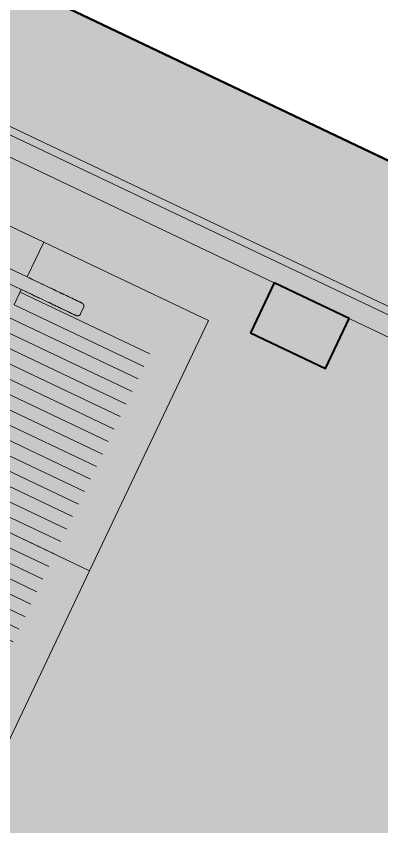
# Model space of a CAD drawing. Extents: x 11425 to 15501, y 6544 to 9114.
# Drawn here: x 11547.98 to 11550.62, y 9084.65 to 9090.51 of the extents above; entities that cross this region are included whole.
import ezdxf

# ---------------------------------------------------------------- set-up
doc = ezdxf.new("R2010")
doc.units = 0
doc.linetypes.add('DASHED2', pattern=[0.375, 0.25, -0.125])
for name, color, linetype, lineweight in [('МГТ-АМ-АР-Стены монолитные', 5, 'Continuous', 40), ('МГТ-АР-ЖД пути', 160, 'Continuous', 13), ('МГТ_АР_Окна', 150, 'Continuous', 9), ('Обобщенные модели', 7, 'Continuous', 18)]:
    doc.layers.add(name, color=color, linetype=linetype, lineweight=lineweight)

msp = doc.modelspace()

# ---------------------------------------------------------------- hatches: boundary and pattern name
at = {"transparency": 33554559}
h = msp.add_hatch(color=1, dxfattribs=at)
h.dxf.hatch_style = 1
h.paths.add_polyline_path([(11469.4433, 8969.1299), (11480.3322, 8962.4013), (11509.0411, 9009.3096), (11498.1248, 9015.9944)])
h.paths.add_polyline_path([(11511.1161, 9098.1937), (11515.024, 9106.4119), (11559.1855, 9085.4126), (11555.2776, 9077.1944)])
at = {"layer": 'Обобщенные модели', "lineweight": 9}
h = msp.add_hatch(dxfattribs=at)
h.set_pattern_fill('FP_93', color=1, scale=0.001, angle=64.56838, style=0, pattern_type=2)
h.set_pattern_definition([(154.5684, (11546.23131, 9087.58616), (0.0429434, 0.09031), [])])
h.paths.add_polyline_path([(11548.451, 9088.3762), (11548.4385, 9088.3505), (11548.435, 9088.3474), (11548.4177, 9088.3437), (11548.4059, 9088.3479), (11548.0154, 9088.5335), (11547.4815, 9087.4106), (11547.8832, 9087.2178), (11547.8897, 9087.2068), (11547.8905, 9087.1975), (11547.8901, 9087.1942), (11547.887, 9087.1901), (11547.8619, 9087.1374), (11547.8576, 9087.1338), (11547.8468, 9087.1302), (11547.841, 9087.1302), (11547.8262, 9087.136), (11547.7536, 9087.1706), (11547.5571, 9087.264), (11547.4385, 9087.3203), (11547.319, 9087.0689), (11548.2571, 9086.6229), (11548.9728, 9088.1281)], flags=0)
h = msp.add_hatch(dxfattribs=at)
h.set_pattern_fill('FP_93', color=1, scale=0.001, angle=64.56838, style=0, pattern_type=2)
h.set_pattern_definition([(154.5684, (11545.37245, 9085.77996), (0.0429434, 0.09031), [])])
h.paths.add_polyline_path([(11547.7149, 9086.8807), (11547.319, 9087.0689), (11547.1995, 9086.8176), (11547.6012, 9086.6247), (11547.6077, 9086.6138), (11547.6085, 9086.6045), (11547.6081, 9086.6011), (11547.605, 9086.5971), (11547.5796, 9086.5443), (11547.5762, 9086.5412), (11547.5589, 9086.5375), (11547.547, 9086.5417), (11547.1565, 9086.7273), (11546.6226, 9085.6044), (11547.0243, 9085.4116), (11547.0308, 9085.4006), (11547.0317, 9085.3913), (11547.0312, 9085.388), (11547.0281, 9085.3839), (11547.0031, 9085.3312), (11546.9988, 9085.3276), (11546.988, 9085.324), (11546.9821, 9085.324), (11546.9674, 9085.3299), (11546.8947, 9085.3644), (11546.6983, 9085.4578), (11546.5797, 9085.5141), (11546.462, 9085.2667), (11547.4001, 9084.8207), (11548.2571, 9086.6229)], flags=0)

# ---------------------------------------------------------------- linework, layer by layer
at = {"color": 1, "lineweight": 50}
msp.add_lwpolyline([(11511.1161, 9098.1937), (11515.024, 9106.4119), (11559.1855, 9085.4126), (11555.2776, 9077.1944)], close=True, dxfattribs=at)
at = {"layer": 'МГТ-АМ-АР-Стены монолитные', "color": 1}
msp.add_lwpolyline([(11549.6695, 9088.2212), (11550.2113, 9087.9636), (11550.3831, 9088.3248), (11549.8413, 9088.5825)], close=True, dxfattribs=at)
at = {"layer": 'МГТ-АР-ЖД пути', "color": 1, "linetype": 'DASHED2', "lineweight": 30, "ltscale": 7000}
msp.add_line((11515.024, 9106.4119), (11559.1855, 9085.4126), dxfattribs=at)
at = {"layer": 'МГТ_АР_Окна', "color": 1}
for points in [[(11533.4004, 9096.6217), (11558.7775, 9084.5546), (11558.5198, 9084.0128)], [(11536.9711, 9094.8629), (11558.7042, 9084.5286), (11558.4702, 9084.0364)], [(11536.9089, 9094.732), (11558.511, 9084.4599), (11558.3392, 9084.0987)]]:
    msp.add_lwpolyline(points, dxfattribs=at)
at = {"layer": 'Обобщенные модели', "color": 1, "lineweight": 9}
for p, q in [((11548.1779, 9088.8751), (11546.9994, 9089.4355)), ((11548.0583, 9088.6238), (11546.8799, 9089.1841)), ((11546.837, 9089.0938), (11548.0154, 9088.5335)), ((11548.1779, 9088.8751), (11548.0583, 9088.6238)), ((11548.1779, 9088.8751), (11549.3673, 9088.3096)), ((11548.0154, 9088.5335), (11547.9632, 9088.4236)), ((11548.4438, 9088.3574), (11548.4653, 9088.4026)), ((11548.5084, 9086.5034), (11549.3673, 9088.3096)), ((11548.5084, 9086.5034), (11547.319, 9087.0689)), ((11547.319, 9087.0689), (11548.5084, 9086.5034)), ((11547.6495, 9084.6972), (11548.5084, 9086.5034))]:
    msp.add_line(p, q, dxfattribs=at)
at = {"layer": 'Обобщенные модели', "color": 1, "lineweight": 9, "flags": 128}
for points in [[(11548.0583, 9088.6238), (11548.0741, 9088.6163), (11548.0899, 9088.6088), (11548.1056, 9088.6013), (11548.1213, 9088.5938), (11548.1368, 9088.5865), (11548.1523, 9088.5791), (11548.1675, 9088.5719), (11548.1826, 9088.5647), (11548.1975, 9088.5576), (11548.2122, 9088.5506), (11548.2266, 9088.5438), (11548.2408, 9088.537), (11548.2547, 9088.5304), (11548.2682, 9088.524), (11548.2814, 9088.5177), (11548.2943, 9088.5116), (11548.3068, 9088.5056), (11548.3189, 9088.4999), (11548.3305, 9088.4943), (11548.3418, 9088.489), (11548.3526, 9088.4839), (11548.3629, 9088.479), (11548.3727, 9088.4743), (11548.382, 9088.4699), (11548.3908, 9088.4657), (11548.3991, 9088.4618), (11548.4068, 9088.4581), (11548.414, 9088.4547), (11548.4206, 9088.4515), (11548.4266, 9088.4487), (11548.432, 9088.4461), (11548.4369, 9088.4438), (11548.4411, 9088.4418), (11548.4447, 9088.4401), (11548.4477, 9088.4386), (11548.4501, 9088.4375), (11548.4518, 9088.4367), (11548.4529, 9088.4361), (11548.4534, 9088.4359), (11548.4535, 9088.4359)], [(11548.4535, 9088.4359), (11548.4531, 9088.4361), (11548.4522, 9088.4365), (11548.4506, 9088.4373), (11548.4484, 9088.4383), (11548.4456, 9088.4396), (11548.4421, 9088.4413), (11548.4381, 9088.4432), (11548.4334, 9088.4454), (11548.4281, 9088.4479), (11548.4223, 9088.4507), (11548.4158, 9088.4538), (11548.4088, 9088.4571), (11548.4012, 9088.4607), (11548.3931, 9088.4646), (11548.3844, 9088.4687), (11548.3753, 9088.4731), (11548.3656, 9088.4777), (11548.3554, 9088.4825), (11548.3447, 9088.4876), (11548.3336, 9088.4929), (11548.3221, 9088.4984), (11548.3101, 9088.5041), (11548.2977, 9088.51), (11548.2849, 9088.516), (11548.2718, 9088.5223), (11548.2584, 9088.5287), (11548.2446, 9088.5352), (11548.2305, 9088.5419), (11548.2161, 9088.5488), (11548.2015, 9088.5557), (11548.1867, 9088.5628), (11548.1716, 9088.5699), (11548.1564, 9088.5772), (11548.141, 9088.5845), (11548.1255, 9088.5918), (11548.1099, 9088.5993), (11548.0942, 9088.6067), (11548.0784, 9088.6142), (11548.0626, 9088.6218), (11548.0583, 9088.6238)], [(11548.0154, 9088.5335), (11548.0312, 9088.526), (11548.047, 9088.5185), (11548.0627, 9088.511), (11548.0784, 9088.5035), (11548.0939, 9088.4961), (11548.1093, 9088.4888), (11548.1246, 9088.4816), (11548.1397, 9088.4744), (11548.1546, 9088.4673), (11548.1693, 9088.4603), (11548.1837, 9088.4534), (11548.1979, 9088.4467), (11548.2117, 9088.4401), (11548.2253, 9088.4337), (11548.2385, 9088.4274), (11548.2514, 9088.4213), (11548.2638, 9088.4153), (11548.2759, 9088.4096), (11548.2876, 9088.404), (11548.2988, 9088.3987), (11548.3096, 9088.3936), (11548.3199, 9088.3887), (11548.3298, 9088.384), (11548.3391, 9088.3796), (11548.3479, 9088.3754), (11548.3561, 9088.3714), (11548.3639, 9088.3678), (11548.371, 9088.3644), (11548.3776, 9088.3612), (11548.3837, 9088.3584), (11548.3891, 9088.3558), (11548.3939, 9088.3535), (11548.3981, 9088.3515), (11548.4018, 9088.3498), (11548.4048, 9088.3483), (11548.4071, 9088.3472), (11548.4089, 9088.3464), (11548.41, 9088.3458), (11548.4105, 9088.3456), (11548.4105, 9088.3456)], [(11548.4105, 9088.3456), (11548.4102, 9088.3457), (11548.4092, 9088.3462), (11548.4077, 9088.3469), (11548.4055, 9088.348), (11548.4026, 9088.3493), (11548.3992, 9088.351), (11548.3951, 9088.3529), (11548.3905, 9088.3551), (11548.3852, 9088.3576), (11548.3793, 9088.3604), (11548.3729, 9088.3635), (11548.3659, 9088.3668), (11548.3583, 9088.3704), (11548.3502, 9088.3743), (11548.3415, 9088.3784), (11548.3323, 9088.3828), (11548.3226, 9088.3874), (11548.3124, 9088.3922), (11548.3018, 9088.3973), (11548.2907, 9088.4026), (11548.2791, 9088.4081), (11548.2671, 9088.4138), (11548.2548, 9088.4197), (11548.242, 9088.4257), (11548.2289, 9088.432), (11548.2154, 9088.4384), (11548.2016, 9088.4449), (11548.1875, 9088.4516), (11548.1732, 9088.4584), (11548.1586, 9088.4654), (11548.1437, 9088.4724), (11548.1287, 9088.4796), (11548.1135, 9088.4868), (11548.0981, 9088.4942), (11548.0826, 9088.5015), (11548.0669, 9088.509), (11548.0512, 9088.5164), (11548.0355, 9088.5239), (11548.0197, 9088.5314), (11548.0154, 9088.5335)], [(11548.4535, 9088.4359), (11548.4543, 9088.4355), (11548.4552, 9088.435), (11548.4561, 9088.4345), (11548.4569, 9088.4339), (11548.4577, 9088.4333), (11548.4585, 9088.4327), (11548.4593, 9088.4321), (11548.46, 9088.4314), (11548.4607, 9088.4307), (11548.4614, 9088.4299), (11548.462, 9088.4292), (11548.4627, 9088.4284), (11548.4633, 9088.4276), (11548.4638, 9088.4268), (11548.4643, 9088.4259), (11548.4648, 9088.425), (11548.4653, 9088.4241), (11548.4657, 9088.4232), (11548.4661, 9088.4223), (11548.4664, 9088.4214), (11548.4667, 9088.4204), (11548.467, 9088.4194), (11548.4672, 9088.4185), (11548.4674, 9088.4175), (11548.4675, 9088.4165), (11548.4676, 9088.4155), (11548.4677, 9088.4145), (11548.4677, 9088.4135), (11548.4677, 9088.4125), (11548.4676, 9088.4115), (11548.4676, 9088.4105), (11548.4674, 9088.4095), (11548.4673, 9088.4085), (11548.467, 9088.4076), (11548.4668, 9088.4066), (11548.4665, 9088.4056), (11548.4662, 9088.4047), (11548.4658, 9088.4038), (11548.4654, 9088.4028), (11548.4653, 9088.4026)], [(11548.4438, 9088.3574), (11548.4434, 9088.3565), (11548.4429, 9088.3557), (11548.4424, 9088.3548), (11548.4418, 9088.354), (11548.4412, 9088.3532), (11548.4406, 9088.3524), (11548.44, 9088.3516), (11548.4393, 9088.3509), (11548.4386, 9088.3502), (11548.4379, 9088.3495), (11548.4371, 9088.3488), (11548.4363, 9088.3482), (11548.4355, 9088.3476), (11548.4347, 9088.3471), (11548.4338, 9088.3466), (11548.4329, 9088.3461), (11548.4321, 9088.3456), (11548.4311, 9088.3452), (11548.4302, 9088.3448), (11548.4293, 9088.3445), (11548.4283, 9088.3442), (11548.4274, 9088.3439), (11548.4264, 9088.3437), (11548.4254, 9088.3435), (11548.4244, 9088.3434), (11548.4234, 9088.3433), (11548.4224, 9088.3432), (11548.4214, 9088.3432), (11548.4204, 9088.3432), (11548.4194, 9088.3432), (11548.4184, 9088.3433), (11548.4174, 9088.3435), (11548.4164, 9088.3436), (11548.4155, 9088.3438), (11548.4145, 9088.3441), (11548.4135, 9088.3444), (11548.4126, 9088.3447), (11548.4117, 9088.3451), (11548.4108, 9088.3455), (11548.4105, 9088.3456)]]:
    msp.add_lwpolyline(points, dxfattribs=at)

doc.saveas('drawing.dxf')
